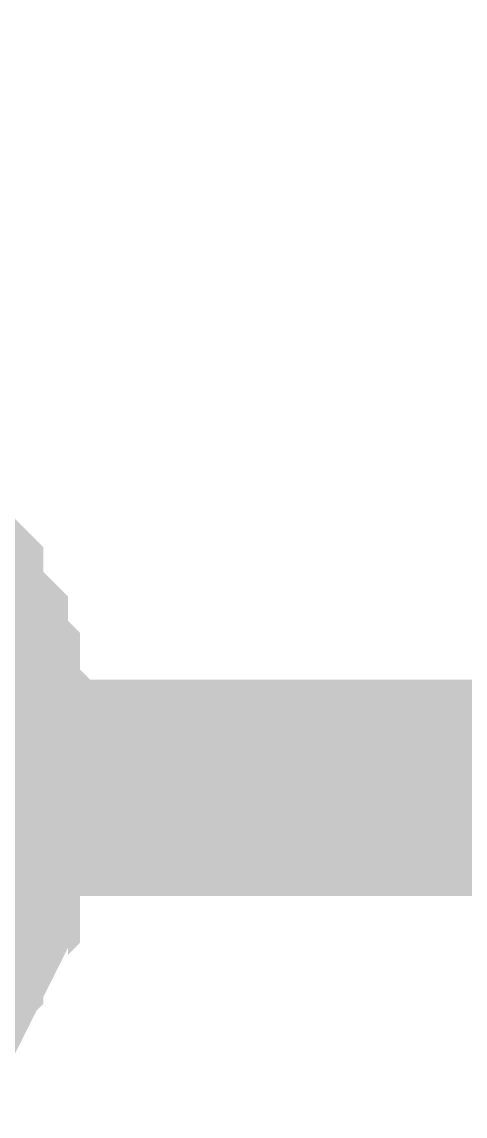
# Model space of a CAD drawing. Header units: inches. Extents: x 0 to 9.5, y -0.01 to 7.51.
# Drawn here: x 5.0223 to 5.0464, y 4.0817 to 4.1413 of the extents above; entities that cross this region are included whole.
import ezdxf

# ---------------------------------------------------------------- set-up
doc = ezdxf.new("R2010")
doc.units = ezdxf.units.IN
doc.header["$MEASUREMENT"] = 0
doc.layers.add('Sheet', color=255, linetype='Continuous')

msp = doc.modelspace()

# ---------------------------------------------------------------- linework, layer by layer
at = {"layer": 'Sheet'}
for points in [[(5.00028, 5.299405, 0.0118, 0.0118, 0), (5.00028, 4.099565, 0.0118, 0.0118, 0), (5.699867, 4.099565, 0.0118, 0.0118, 0), (6.099916, 4.099565, 0.0118, 0.0118, 0)], [(5.016256, 4.11155, 0.0118, 0.0118, 0), (5.016921, 4.110884, 0.0118, 0.0118, 0), (5.017587, 4.110218, 0.0118, 0.0118, 0), (5.017587, 4.108887, 0.0118, 0.0118, 0), (5.018253, 4.108221, 0.0118, 0.0118, 0), (5.018918, 4.107555, 0.0118, 0.0118, 0), (5.018918, 4.106223, 0.0118, 0.0118, 0), (5.019584, 4.105558, 0.0118, 0.0118, 0), (5.019584, 4.104892, 0.0118, 0.0118, 0), (5.019584, 4.10356, 0.0118, 0.0118, 0), (5.020249, 4.102894, 0.0118, 0.0118, 0), (5.020249, 4.101562, 0.0118, 0.0118, 0), (5.020249, 4.100897, 0.0118, 0.0118, 0), (5.020249, 4.099565, 0.0118, 0.0118, 0)], [(5.016256, 4.11155, 0.0118, 0.0118, 0), (5.016921, 4.110884, 0.0118, 0.0118, 0), (5.017587, 4.110218, 0.0118, 0.0118, 0), (5.017587, 4.108887, 0.0118, 0.0118, 0), (5.018253, 4.108221, 0.0118, 0.0118, 0), (5.018918, 4.107555, 0.0118, 0.0118, 0), (5.018918, 4.106223, 0.0118, 0.0118, 0), (5.019584, 4.105558, 0.0118, 0.0118, 0), (5.019584, 4.104892, 0.0118, 0.0118, 0), (5.019584, 4.10356, 0.0118, 0.0118, 0), (5.020249, 4.102894, 0.0118, 0.0118, 0), (5.020249, 4.101562, 0.0118, 0.0118, 0), (5.020249, 4.100897, 0.0118, 0.0118, 0), (5.020249, 4.099565, 0.0118, 0.0118, 0)], [(5.016256, 4.11155, 0.0118, 0.0118, 0), (5.016921, 4.110884, 0.0118, 0.0118, 0), (5.017587, 4.110218, 0.0118, 0.0118, 0), (5.017587, 4.108887, 0.0118, 0.0118, 0), (5.018253, 4.108221, 0.0118, 0.0118, 0), (5.018918, 4.107555, 0.0118, 0.0118, 0), (5.018918, 4.106223, 0.0118, 0.0118, 0), (5.019584, 4.105558, 0.0118, 0.0118, 0), (5.019584, 4.104892, 0.0118, 0.0118, 0), (5.019584, 4.10356, 0.0118, 0.0118, 0), (5.020249, 4.102894, 0.0118, 0.0118, 0), (5.020249, 4.101562, 0.0118, 0.0118, 0), (5.020249, 4.100897, 0.0118, 0.0118, 0), (5.020249, 4.099565, 0.0118, 0.0118, 0)], [(5.016256, 4.11155, 0.0118, 0.0118, 0), (5.016921, 4.110884, 0.0118, 0.0118, 0), (5.017587, 4.110218, 0.0118, 0.0118, 0), (5.017587, 4.108887, 0.0118, 0.0118, 0), (5.018253, 4.108221, 0.0118, 0.0118, 0), (5.018918, 4.107555, 0.0118, 0.0118, 0), (5.018918, 4.106223, 0.0118, 0.0118, 0), (5.019584, 4.105558, 0.0118, 0.0118, 0), (5.019584, 4.104892, 0.0118, 0.0118, 0), (5.019584, 4.10356, 0.0118, 0.0118, 0), (5.020249, 4.102894, 0.0118, 0.0118, 0), (5.020249, 4.101562, 0.0118, 0.0118, 0), (5.020249, 4.100897, 0.0118, 0.0118, 0), (5.020249, 4.099565, 0.0118, 0.0118, 0)], [(5.020249, 4.099565, 0.0118, 0.0118, 0), (5.020249, 4.098899, 0.0118, 0.0118, 0), (5.020249, 4.097567, 0.0118, 0.0118, 0), (5.020249, 4.096902, 0.0118, 0.0118, 0), (5.019584, 4.09557, 0.0118, 0.0118, 0), (5.019584, 4.094904, 0.0118, 0.0118, 0), (5.019584, 4.093572, 0.0118, 0.0118, 0), (5.018918, 4.092907, 0.0118, 0.0118, 0), (5.018918, 4.092241, 0.0118, 0.0118, 0), (5.018253, 4.090909, 0.0118, 0.0118, 0), (5.017587, 4.090243, 0.0118, 0.0118, 0), (5.017587, 4.089577, 0.0118, 0.0118, 0), (5.016921, 4.088246, 0.0118, 0.0118, 0), (5.016256, 4.08758, 0.0118, 0.0118, 0)], [(5.020249, 4.099565, 0.0118, 0.0118, 0), (5.020249, 4.098899, 0.0118, 0.0118, 0), (5.020249, 4.097567, 0.0118, 0.0118, 0), (5.020249, 4.096902, 0.0118, 0.0118, 0), (5.019584, 4.09557, 0.0118, 0.0118, 0), (5.019584, 4.094904, 0.0118, 0.0118, 0), (5.019584, 4.093572, 0.0118, 0.0118, 0), (5.018918, 4.092907, 0.0118, 0.0118, 0), (5.018918, 4.092241, 0.0118, 0.0118, 0), (5.018253, 4.090909, 0.0118, 0.0118, 0), (5.017587, 4.090243, 0.0118, 0.0118, 0), (5.017587, 4.089577, 0.0118, 0.0118, 0), (5.016921, 4.088246, 0.0118, 0.0118, 0), (5.016256, 4.08758, 0.0118, 0.0118, 0)], [(5.020249, 4.099565, 0.0118, 0.0118, 0), (5.020249, 4.098899, 0.0118, 0.0118, 0), (5.020249, 4.097567, 0.0118, 0.0118, 0), (5.020249, 4.096902, 0.0118, 0.0118, 0), (5.019584, 4.09557, 0.0118, 0.0118, 0), (5.019584, 4.094904, 0.0118, 0.0118, 0), (5.019584, 4.093572, 0.0118, 0.0118, 0), (5.018918, 4.092907, 0.0118, 0.0118, 0), (5.018918, 4.092241, 0.0118, 0.0118, 0), (5.018253, 4.090909, 0.0118, 0.0118, 0), (5.017587, 4.090243, 0.0118, 0.0118, 0), (5.017587, 4.089577, 0.0118, 0.0118, 0), (5.016921, 4.088246, 0.0118, 0.0118, 0), (5.016256, 4.08758, 0.0118, 0.0118, 0)], [(5.020249, 4.099565, 0.0118, 0.0118, 0), (5.020249, 4.098899, 0.0118, 0.0118, 0), (5.020249, 4.097567, 0.0118, 0.0118, 0), (5.020249, 4.096902, 0.0118, 0.0118, 0), (5.019584, 4.09557, 0.0118, 0.0118, 0), (5.019584, 4.094904, 0.0118, 0.0118, 0), (5.019584, 4.093572, 0.0118, 0.0118, 0), (5.018918, 4.092907, 0.0118, 0.0118, 0), (5.018918, 4.092241, 0.0118, 0.0118, 0), (5.018253, 4.090909, 0.0118, 0.0118, 0), (5.017587, 4.090243, 0.0118, 0.0118, 0), (5.017587, 4.089577, 0.0118, 0.0118, 0), (5.016921, 4.088246, 0.0118, 0.0118, 0), (5.016256, 4.08758, 0.0118, 0.0118, 0)], [(5.020249, 4.099565, 0.0118, 0.0118, 0), (5.020249, 4.099565, 0.0118, 0.0118, 0), (5.020249, 4.099565, 0.0118, 0.0118, 0), (5.020249, 4.099565, 0.0118, 0.0118, 0), (5.020249, 4.099565, 0.0118, 0.0118, 0), (5.020249, 4.099565, 0.0118, 0.0118, 0), (5.020249, 4.099565, 0.0118, 0.0118, 0), (5.020249, 4.099565, 0.0118, 0.0118, 0), (5.020249, 4.099565, 0.0118, 0.0118, 0), (5.020249, 4.099565, 0.0118, 0.0118, 0), (5.020249, 4.099565, 0.0118, 0.0118, 0), (5.020249, 4.099565, 0.0118, 0.0118, 0), (5.020249, 4.099565, 0.0118, 0.0118, 0), (5.020249, 4.099565, 0.0118, 0.0118, 0), (5.020249, 4.099565, 0.0118, 0.0118, 0), (5.020249, 4.099565, 0.0118, 0.0118, 0), (5.020249, 4.099565, 0.0118, 0.0118, 0), (5.020249, 4.099565, 0.0118, 0.0118, 0), (5.020249, 4.099565, 0.0118, 0.0118, 0), (5.020249, 4.099565, 0.0118, 0.0118, 0), (5.020249, 4.099565, 0.0118, 0.0118, 0), (5.020249, 4.099565, 0.0118, 0.0118, 0), (5.020249, 4.099565, 0.0118, 0.0118, 0), (5.020249, 4.099565, 0.0118, 0.0118, 0), (5.020249, 4.099565, 0.0118, 0.0118, 0), (5.020249, 4.099565, 0.0118, 0.0118, 0), (5.020249, 4.099565, 0.0118, 0.0118, 0), (5.020249, 4.099565, 0.0118, 0.0118, 0), (5.020249, 4.099565, 0.0118, 0.0118, 0), (5.020249, 4.099565, 0.0118, 0.0118, 0), (5.020249, 4.099565, 0.0118, 0.0118, 0), (5.020249, 4.099565, 0.0118, 0.0118, 0), (5.020249, 4.099565, 0.0118, 0.0118, 0)], [(5.020249, 4.099565, 0.0118, 0.0118, 0), (5.020249, 4.099565, 0.0118, 0.0118, 0)], [(5.020249, 4.099565, 0.0118, 0.0118, 0), (5.020249, 4.099565, 0.0118, 0.0118, 0), (5.020249, 4.099565, 0.0118, 0.0118, 0), (5.020249, 4.099565, 0.0118, 0.0118, 0), (5.020249, 4.099565, 0.0118, 0.0118, 0), (5.020249, 4.099565, 0.0118, 0.0118, 0), (5.020249, 4.099565, 0.0118, 0.0118, 0), (5.020249, 4.099565, 0.0118, 0.0118, 0), (5.020249, 4.099565, 0.0118, 0.0118, 0), (5.020249, 4.099565, 0.0118, 0.0118, 0), (5.020249, 4.099565, 0.0118, 0.0118, 0), (5.020249, 4.099565, 0.0118, 0.0118, 0), (5.020249, 4.099565, 0.0118, 0.0118, 0), (5.020249, 4.099565, 0.0118, 0.0118, 0), (5.020249, 4.099565, 0.0118, 0.0118, 0), (5.020249, 4.099565, 0.0118, 0.0118, 0), (5.020249, 4.099565, 0.0118, 0.0118, 0), (5.020249, 4.099565, 0.0118, 0.0118, 0), (5.020249, 4.099565, 0.0118, 0.0118, 0), (5.020249, 4.099565, 0.0118, 0.0118, 0), (5.020249, 4.099565, 0.0118, 0.0118, 0), (5.020249, 4.099565, 0.0118, 0.0118, 0), (5.020249, 4.099565, 0.0118, 0.0118, 0), (5.020249, 4.099565, 0.0118, 0.0118, 0), (5.020249, 4.099565, 0.0118, 0.0118, 0), (5.020249, 4.099565, 0.0118, 0.0118, 0), (5.020249, 4.099565, 0.0118, 0.0118, 0), (5.020249, 4.099565, 0.0118, 0.0118, 0), (5.020249, 4.099565, 0.0118, 0.0118, 0), (5.020249, 4.099565, 0.0118, 0.0118, 0), (5.020249, 4.099565, 0.0118, 0.0118, 0), (5.020249, 4.099565, 0.0118, 0.0118, 0), (5.020249, 4.099565, 0.0118, 0.0118, 0)], [(5.020249, 4.099565, 0.0118, 0.0118, 0), (5.020249, 4.099565, 0.0118, 0.0118, 0)], [(5.020249, 4.099565, 0.0118, 0.0118, 0), (5.020249, 4.099565, 0.0118, 0.0118, 0), (5.020249, 4.099565, 0.0118, 0.0118, 0), (5.020249, 4.099565, 0.0118, 0.0118, 0), (5.020249, 4.099565, 0.0118, 0.0118, 0), (5.020249, 4.099565, 0.0118, 0.0118, 0), (5.020249, 4.099565, 0.0118, 0.0118, 0), (5.020249, 4.099565, 0.0118, 0.0118, 0), (5.020249, 4.099565, 0.0118, 0.0118, 0), (5.020249, 4.099565, 0.0118, 0.0118, 0), (5.020249, 4.099565, 0.0118, 0.0118, 0), (5.020249, 4.099565, 0.0118, 0.0118, 0), (5.020249, 4.099565, 0.0118, 0.0118, 0), (5.020249, 4.099565, 0.0118, 0.0118, 0), (5.020249, 4.099565, 0.0118, 0.0118, 0), (5.020249, 4.099565, 0.0118, 0.0118, 0), (5.020249, 4.099565, 0.0118, 0.0118, 0), (5.020249, 4.099565, 0.0118, 0.0118, 0), (5.020249, 4.099565, 0.0118, 0.0118, 0), (5.020249, 4.099565, 0.0118, 0.0118, 0), (5.020249, 4.099565, 0.0118, 0.0118, 0), (5.020249, 4.099565, 0.0118, 0.0118, 0), (5.020249, 4.099565, 0.0118, 0.0118, 0), (5.020249, 4.099565, 0.0118, 0.0118, 0), (5.020249, 4.099565, 0.0118, 0.0118, 0), (5.020249, 4.099565, 0.0118, 0.0118, 0), (5.020249, 4.099565, 0.0118, 0.0118, 0), (5.020249, 4.099565, 0.0118, 0.0118, 0), (5.020249, 4.099565, 0.0118, 0.0118, 0), (5.020249, 4.099565, 0.0118, 0.0118, 0), (5.020249, 4.099565, 0.0118, 0.0118, 0), (5.020249, 4.099565, 0.0118, 0.0118, 0), (5.020249, 4.099565, 0.0118, 0.0118, 0)], [(5.020249, 4.099565, 0.0118, 0.0118, 0), (5.020249, 4.099565, 0.0118, 0.0118, 0)], [(5.020249, 4.099565, 0.0118, 0.0118, 0), (5.020249, 4.099565, 0.0118, 0.0118, 0), (5.020249, 4.099565, 0.0118, 0.0118, 0), (5.020249, 4.099565, 0.0118, 0.0118, 0), (5.020249, 4.099565, 0.0118, 0.0118, 0), (5.020249, 4.099565, 0.0118, 0.0118, 0), (5.020249, 4.099565, 0.0118, 0.0118, 0), (5.020249, 4.099565, 0.0118, 0.0118, 0), (5.020249, 4.099565, 0.0118, 0.0118, 0), (5.020249, 4.099565, 0.0118, 0.0118, 0), (5.020249, 4.099565, 0.0118, 0.0118, 0), (5.020249, 4.099565, 0.0118, 0.0118, 0), (5.020249, 4.099565, 0.0118, 0.0118, 0), (5.020249, 4.099565, 0.0118, 0.0118, 0), (5.020249, 4.099565, 0.0118, 0.0118, 0), (5.020249, 4.099565, 0.0118, 0.0118, 0), (5.020249, 4.099565, 0.0118, 0.0118, 0), (5.020249, 4.099565, 0.0118, 0.0118, 0), (5.020249, 4.099565, 0.0118, 0.0118, 0), (5.020249, 4.099565, 0.0118, 0.0118, 0), (5.020249, 4.099565, 0.0118, 0.0118, 0), (5.020249, 4.099565, 0.0118, 0.0118, 0), (5.020249, 4.099565, 0.0118, 0.0118, 0), (5.020249, 4.099565, 0.0118, 0.0118, 0), (5.020249, 4.099565, 0.0118, 0.0118, 0), (5.020249, 4.099565, 0.0118, 0.0118, 0), (5.020249, 4.099565, 0.0118, 0.0118, 0), (5.020249, 4.099565, 0.0118, 0.0118, 0), (5.020249, 4.099565, 0.0118, 0.0118, 0), (5.020249, 4.099565, 0.0118, 0.0118, 0), (5.020249, 4.099565, 0.0118, 0.0118, 0), (5.020249, 4.099565, 0.0118, 0.0118, 0), (5.020249, 4.099565, 0.0118, 0.0118, 0)], [(5.020249, 4.099565, 0.0118, 0.0118, 0), (5.020249, 4.099565, 0.0118, 0.0118, 0)]]:
    msp.add_lwpolyline(points, format="xyseb", dxfattribs=at)

doc.saveas('drawing.dxf')
